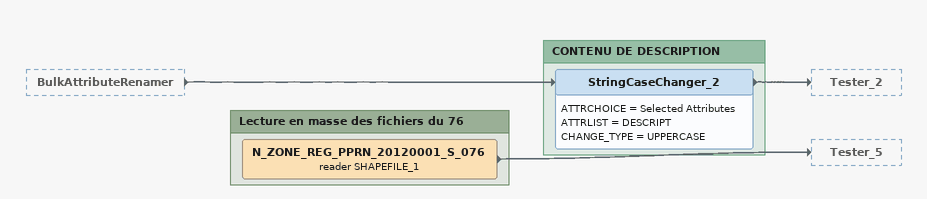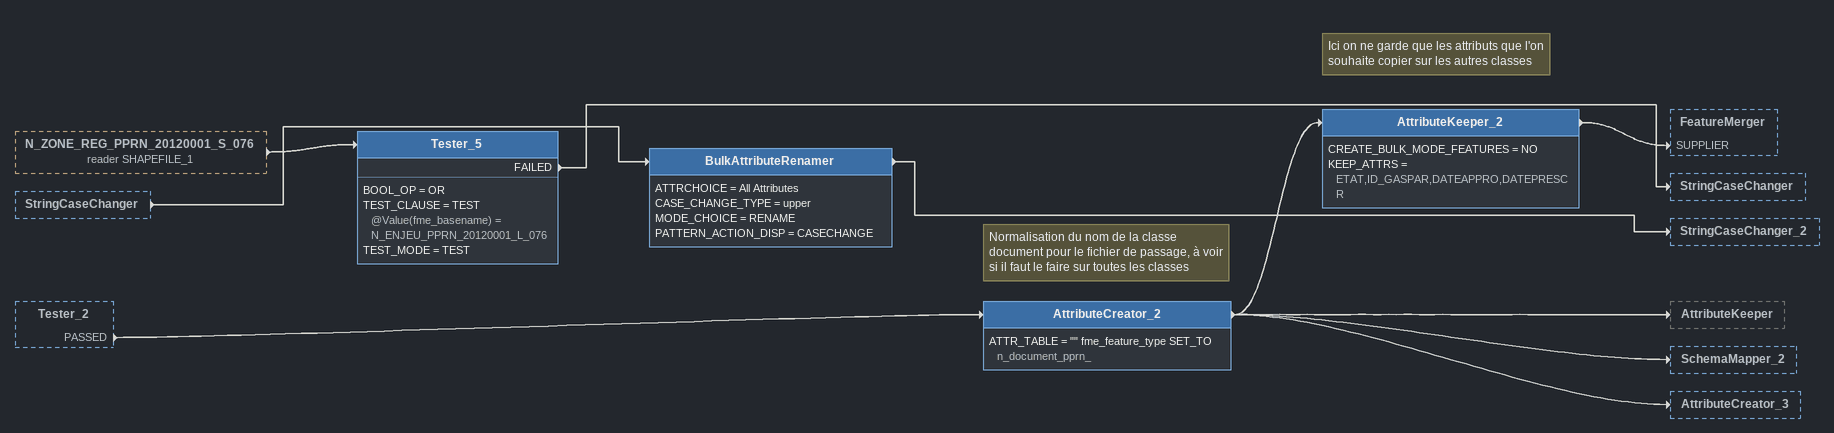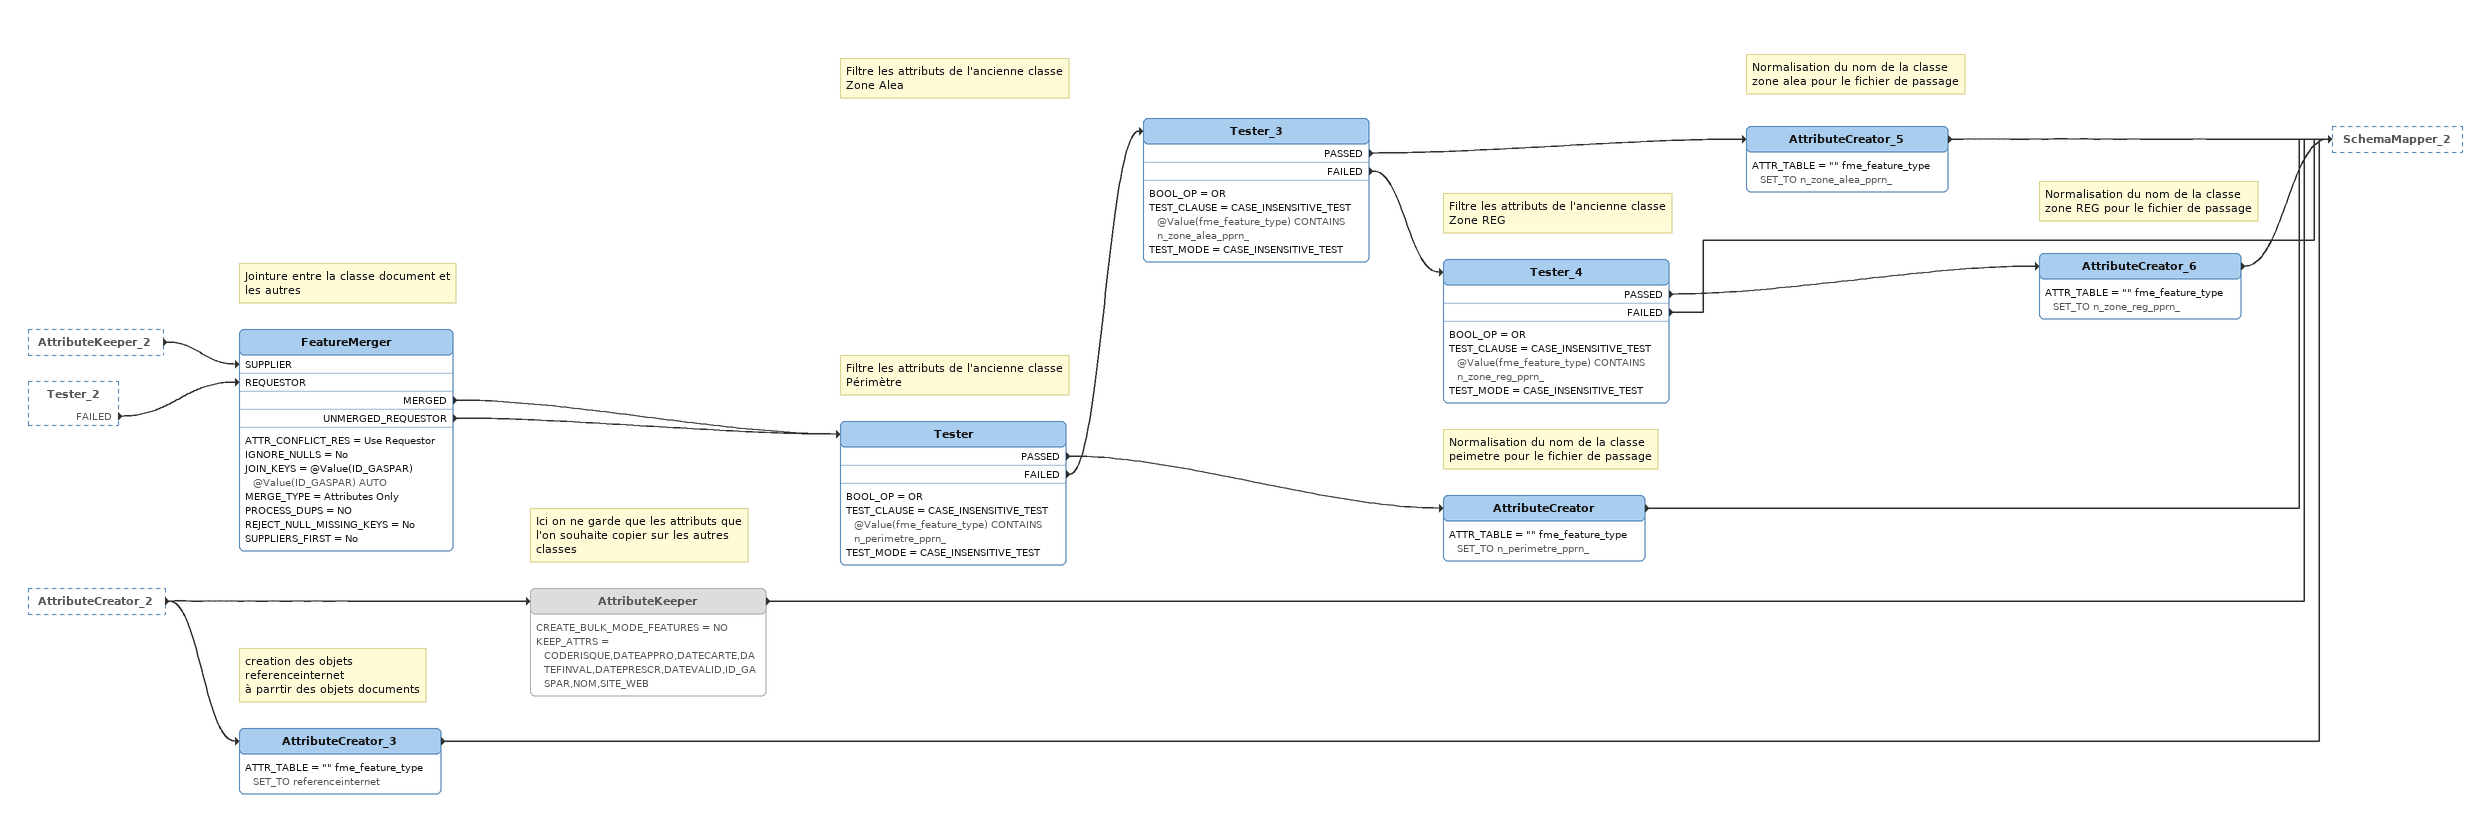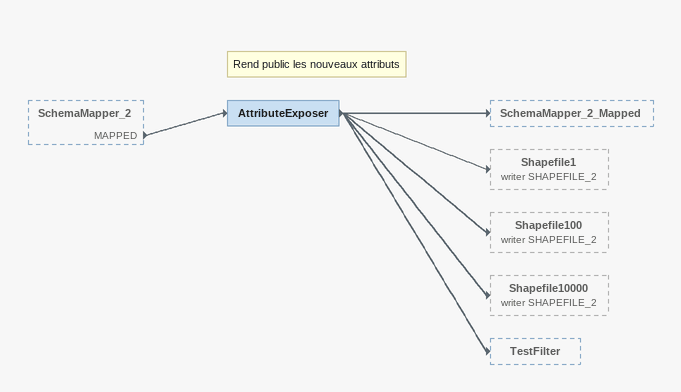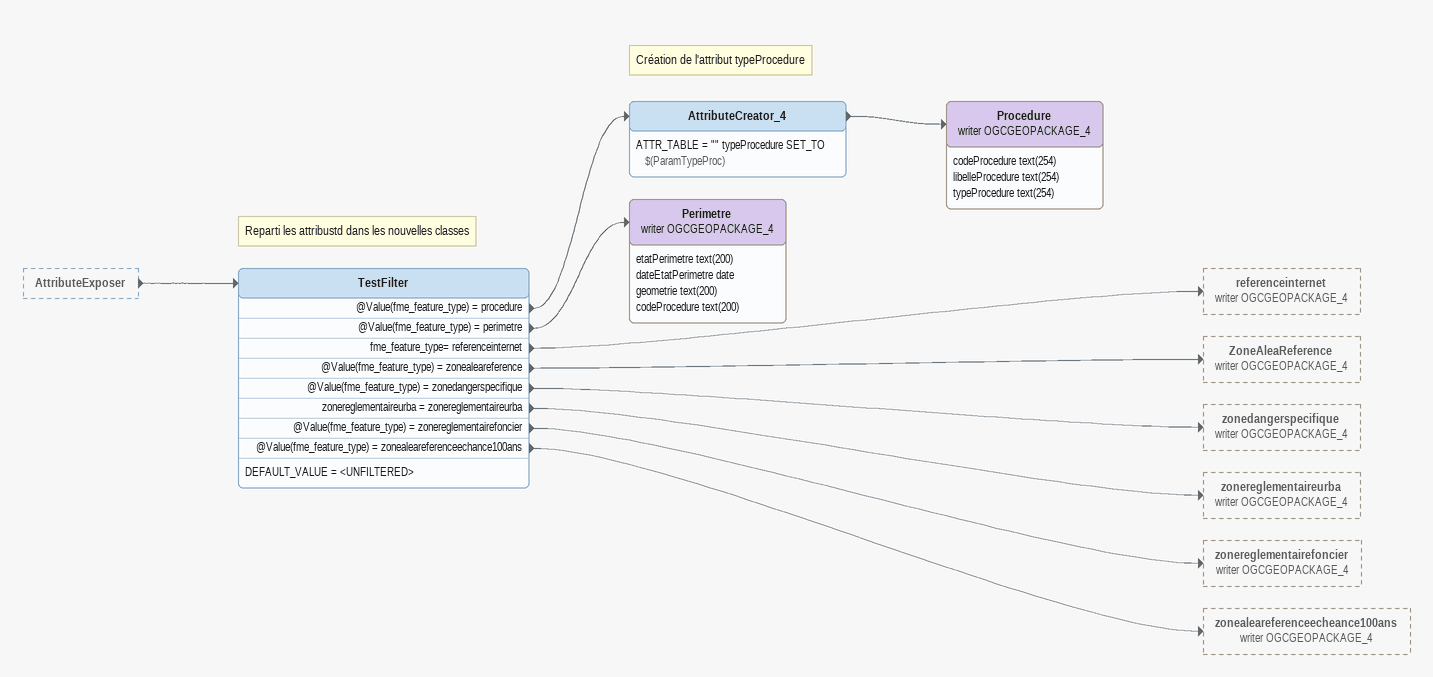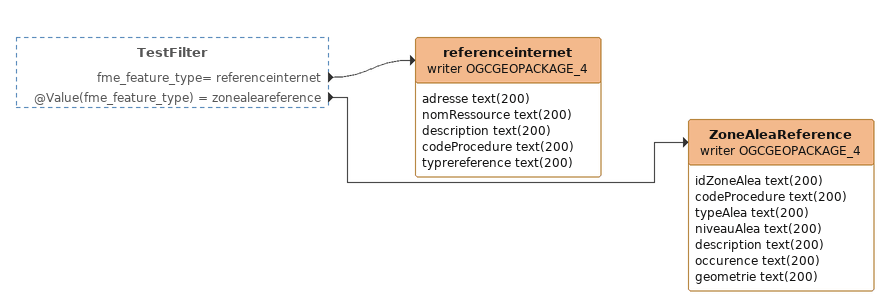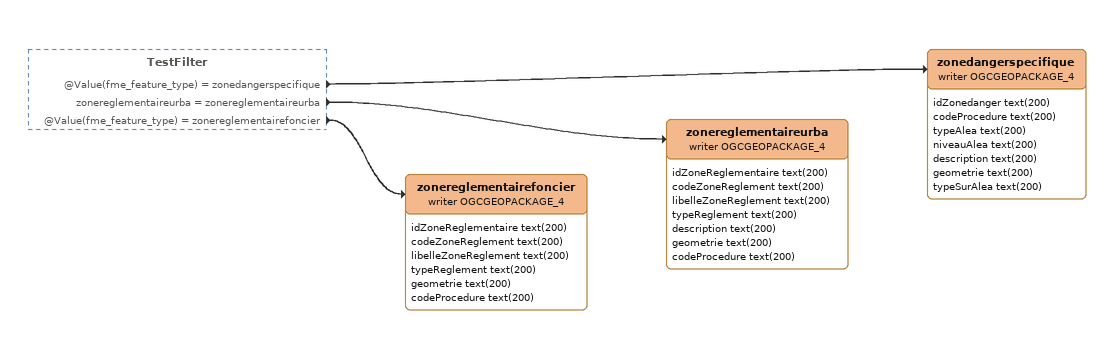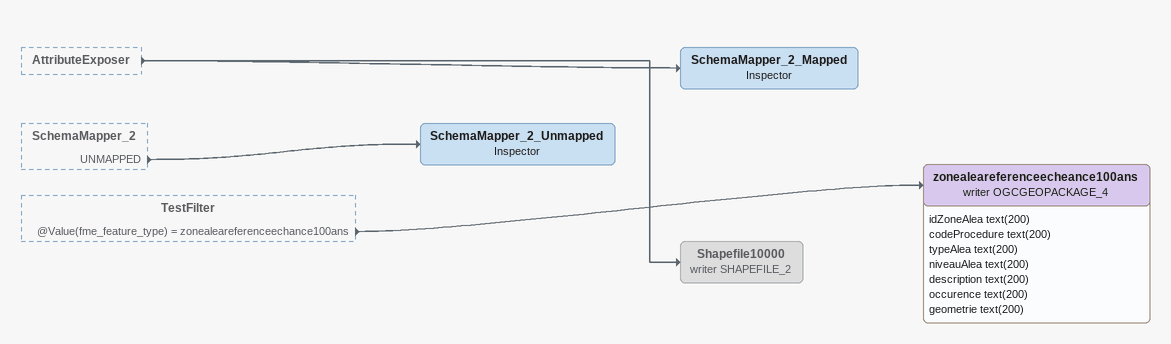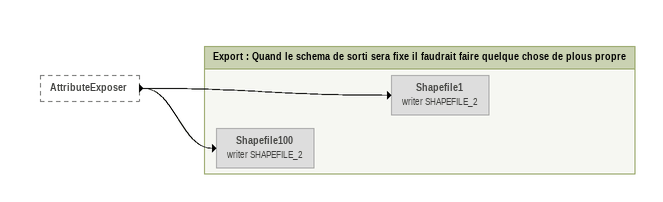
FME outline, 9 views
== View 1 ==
BulkAttributeRenamer [outside]
    -> StringCaseChanger_2

Bookmark: Lecture en masse des fichiers du 76
N_ZONE_REG_PPRN_20120001_S_076 (reader SHAPEFILE_1)
    -> Tester_5

Bookmark: CONTENU DE DESCRIPTION
StringCaseChanger_2
    ATTRCHOICE = Selected Attributes
    ATTRLIST = DESCRIPT
    CHANGE_TYPE = UPPERCASE
    -> Tester_2

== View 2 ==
N_ZONE_REG_PPRN_20120001_S_076 (reader SHAPEFILE_1) [outside]
    -> Tester_5
StringCaseChanger [outside]
    -> BulkAttributeRenamer
Tester_2 [outside]
    PASSED -> AttributeCreator_2
Tester_5
    BOOL_OP = OR
    TEST_CLAUSE = TEST @Value(fme_basename) = N_ENJEU_PPRN_20120001_L_076
    TEST_MODE = TEST
    FAILED -> StringCaseChanger
BulkAttributeRenamer
    ATTRCHOICE = All Attributes
    CASE_CHANGE_TYPE = upper
    MODE_CHOICE = RENAME
    PATTERN_ACTION_DISP = CASECHANGE
    -> StringCaseChanger_2
Note: Normalisation du nom de la classe document pour le fichier de passage, à voir si il faut le faire sur toutes les classes
AttributeCreator_2
    ATTR_TABLE = "" fme_feature_type SET_TO n_document_pprn_
    -> AttributeKeeper
    -> AttributeKeeper_2
    -> SchemaMapper_2
    -> AttributeCreator_3
Note: Ici on ne garde que les attributs que l'on souhaite copier sur les autres classes
AttributeKeeper_2
    CREATE_BULK_MODE_FEATURES = NO
    KEEP_ATTRS = ETAT,ID_GASPAR,DATEAPPRO,DATEPRESCR
    -> FeatureMerger [SUPPLIER]

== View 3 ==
AttributeKeeper_2 [outside]
    -> FeatureMerger [SUPPLIER]
Tester_2 [outside]
    FAILED -> FeatureMerger [REQUESTOR]
AttributeCreator_2 [outside]
    -> AttributeKeeper
    -> AttributeCreator_3
Note: Jointure entre la classe document et les autres
FeatureMerger
    ATTR_CONFLICT_RES = Use Requestor
    IGNORE_NULLS = No
    JOIN_KEYS = @Value(ID_GASPAR) @Value(ID_GASPAR) AUTO
    MERGE_TYPE = Attributes Only
    PROCESS_DUPS = NO
    REJECT_NULL_MISSING_KEYS = No
    SUPPLIERS_FIRST = No
    MERGED -> Tester
    UNMERGED_REQUESTOR -> Tester
Note: Filtre les attributs de l'ancienne classe Périmètre
Tester
    BOOL_OP = OR
    TEST_CLAUSE = CASE_INSENSITIVE_TEST @Value(fme_feature_type) CONTAINS n_perimetre_pprn_
    TEST_MODE = CASE_INSENSITIVE_TEST
    PASSED -> AttributeCreator
    FAILED -> Tester_3
Note: Filtre les attributs de l'ancienne classe Zone Alea
Tester_3
    BOOL_OP = OR
    TEST_CLAUSE = CASE_INSENSITIVE_TEST @Value(fme_feature_type) CONTAINS n_zone_alea_pprn_
    TEST_MODE = CASE_INSENSITIVE_TEST
    PASSED -> AttributeCreator_5
    FAILED -> Tester_4
Note: Normalisation du nom de la classe zone alea pour le fichier de passage
AttributeCreator_5
    ATTR_TABLE = "" fme_feature_type SET_TO n_zone_alea_pprn_
    -> SchemaMapper_2
Note: Filtre les attributs de l'ancienne classe Zone REG
Tester_4
    BOOL_OP = OR
    TEST_CLAUSE = CASE_INSENSITIVE_TEST @Value(fme_feature_type) CONTAINS n_zone_reg_pprn_
    TEST_MODE = CASE_INSENSITIVE_TEST
    PASSED -> AttributeCreator_6
    FAILED -> SchemaMapper_2
Note: Normalisation du nom de la classe zone REG pour le fichier de passage
AttributeCreator_6
    ATTR_TABLE = "" fme_feature_type SET_TO n_zone_reg_pprn_
    -> SchemaMapper_2
Note: Normalisation du nom de la classe peimetre pour le fichier de passage
AttributeCreator
    ATTR_TABLE = "" fme_feature_type SET_TO n_perimetre_pprn_
    -> SchemaMapper_2
Note: Ici on ne garde que les attributs que l'on souhaite copier sur les autres classes
AttributeKeeper [off]
    CREATE_BULK_MODE_FEATURES = NO
    KEEP_ATTRS = CODERISQUE,DATEAPPRO,DATECARTE,DATEFINVAL,DATEPRESCR,DATEVALID,ID_GASPAR,NOM,SITE_WEB
    -> SchemaMapper_2
Note: creation des objets / referenceinternet / à parrtir des objets documents
AttributeCreator_3
    ATTR_TABLE = "" fme_feature_type SET_TO referenceinternet
    -> SchemaMapper_2

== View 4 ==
SchemaMapper_2 [outside]
    MAPPED -> AttributeExposer
Note: Rend public les nouveaux attributs
AttributeExposer
    -> SchemaMapper_2_Mapped
    -> Shapefile1 (writer SHAPEFILE_2)
    -> Shapefile100 (writer SHAPEFILE_2)
    -> Shapefile10000 (writer SHAPEFILE_2)
    -> TestFilter

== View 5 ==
AttributeExposer [outside]
    -> TestFilter
Note: Reparti les attribustd dans les nouvelles classes
TestFilter
    DEFAULT_VALUE = <UNFILTERED>
    @Value(fme_feature_type) = procedure -> AttributeCreator_4
    @Value(fme_feature_type) = perimetre -> Perimetre (writer OGCGEOPACKAGE_4)
    fme_feature_type= referenceinternet -> referenceinternet (writer OGCGEOPACKAGE_4)
    @Value(fme_feature_type) = zonealeareference -> ZoneAleaReference (writer OGCGEOPACKAGE_4)
    @Value(fme_feature_type) = zonedangerspecifique -> zonedangerspecifique (writer OGCGEOPACKAGE_4)
    zonereglementaireurba = zonereglementaireurba -> zonereglementaireurba (writer OGCGEOPACKAGE_4)
    @Value(fme_feature_type) = zonereglementairefoncier -> zonereglementairefoncier (writer OGCGEOPACKAGE_4)
    @Value(fme_feature_type) = zonealeareferenceechance100ans -> zonealeareferenceecheance100ans (writer OGCGEOPACKAGE_4)
Note: Création de l'attribut typeProcedure
AttributeCreator_4
    ATTR_TABLE = "" typeProcedure SET_TO $(ParamTypeProc)
    -> Procedure (writer OGCGEOPACKAGE_4)
Procedure (writer OGCGEOPACKAGE_4)
    attributes: codeProcedure text(254), libelleProcedure text(254), typeProcedure text(254)
Perimetre (writer OGCGEOPACKAGE_4)
    attributes: etatPerimetre text(200), dateEtatPerimetre date, geometrie text(200), codeProcedure text(200)

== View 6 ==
TestFilter [outside]
    fme_feature_type= referenceinternet -> referenceinternet (writer OGCGEOPACKAGE_4)
    @Value(fme_feature_type) = zonealeareference -> ZoneAleaReference (writer OGCGEOPACKAGE_4)
referenceinternet (writer OGCGEOPACKAGE_4)
    attributes: adresse text(200), nomRessource text(200), description text(200), codeProcedure text(200), typrereference text(200)
ZoneAleaReference (writer OGCGEOPACKAGE_4)
    attributes: idZoneAlea text(200), codeProcedure text(200), typeAlea text(200), niveauAlea text(200), description text(200), occurence text(200), geometrie text(200)

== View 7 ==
TestFilter [outside]
    @Value(fme_feature_type) = zonedangerspecifique -> zonedangerspecifique (writer OGCGEOPACKAGE_4)
    zonereglementaireurba = zonereglementaireurba -> zonereglementaireurba (writer OGCGEOPACKAGE_4)
    @Value(fme_feature_type) = zonereglementairefoncier -> zonereglementairefoncier (writer OGCGEOPACKAGE_4)
zonedangerspecifique (writer OGCGEOPACKAGE_4)
    attributes: idZonedanger text(200), codeProcedure text(200), typeAlea text(200), niveauAlea text(200), description text(200), geometrie text(200), typeSurAlea text(200)
zonereglementaireurba (writer OGCGEOPACKAGE_4)
    attributes: idZoneReglementaire text(200), codeZoneReglement text(200), libelleZoneReglement text(200), typeReglement text(200), description text(200), geometrie text(200), codeProcedure text(200)
zonereglementairefoncier (writer OGCGEOPACKAGE_4)
    attributes: idZoneReglementaire text(200), codeZoneReglement text(200), libelleZoneReglement text(200), typeReglement text(200), geometrie text(200), codeProcedure text(200)

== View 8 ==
AttributeExposer [outside]
    -> SchemaMapper_2_Mapped
    -> Shapefile10000 (writer SHAPEFILE_2)
SchemaMapper_2 [outside]
    UNMAPPED -> SchemaMapper_2_Unmapped
TestFilter [outside]
    @Value(fme_feature_type) = zonealeareferenceechance100ans -> zonealeareferenceecheance100ans (writer OGCGEOPACKAGE_4)
zonealeareferenceecheance100ans (writer OGCGEOPACKAGE_4)
    attributes: idZoneAlea text(200), codeProcedure text(200), typeAlea text(200), niveauAlea text(200), description text(200), occurence text(200), geometrie text(200)
SchemaMapper_2_Mapped: Inspector
Shapefile10000 (writer SHAPEFILE_2) [off]
SchemaMapper_2_Unmapped: Inspector

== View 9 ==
AttributeExposer [outside]
    -> Shapefile1 (writer SHAPEFILE_2)
    -> Shapefile100 (writer SHAPEFILE_2)

Bookmark: Export : Quand le schema de sorti sera fixe il faudrait faire quelque chose de plous propre
Shapefile1 (writer SHAPEFILE_2) [off]
Shapefile100 (writer SHAPEFILE_2) [off]
